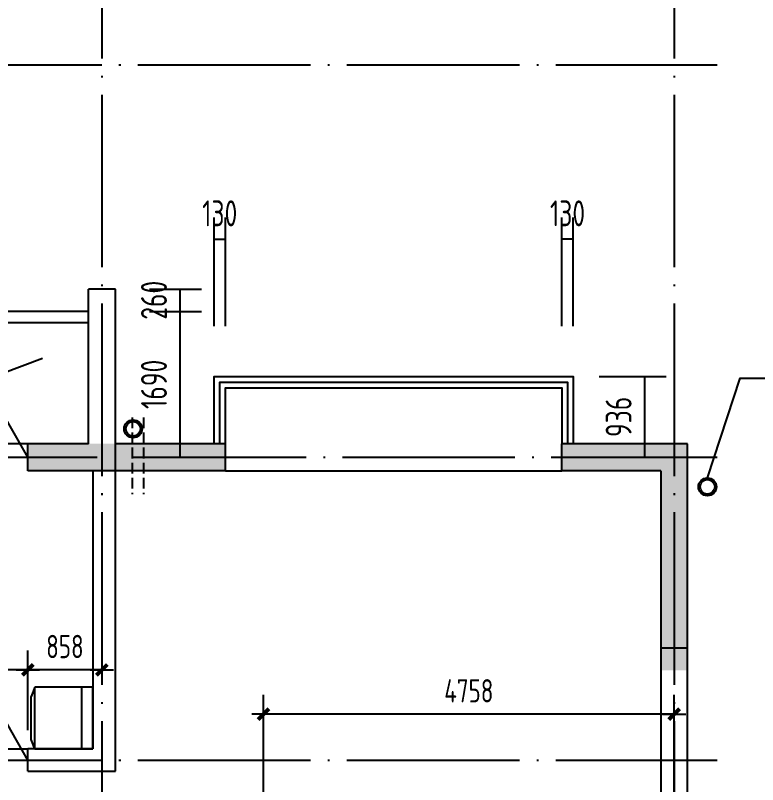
# Model space of a CAD drawing. Extents: x -726032 to 135930, y -151624 to 587044.
# Drawn here: x -323813 to -315213, y 477039 to 485956 of the extents above; entities that cross this region are included whole.
import ezdxf
from ezdxf.enums import TextEntityAlignment as Align

# ---------------------------------------------------------------- set-up
doc = ezdxf.new("R2010")
doc.units = 0
doc.header["$LTSCALE"] = 1000
doc.header["$MEASUREMENT"] = 0
doc.linetypes.add('DASH', pattern=[0.35, 0.25, -0.1])
doc.linetypes.add('DOTE', pattern=[2.42, 2, -0.2, 0.02, -0.2])
doc.layers.get('0').update_dxf_attribs({"linetype": 'CONTINUOUS'})
doc.layers.get('DEFPOINTS').update_dxf_attribs({"color": 1, "linetype": 'CONTINUOUS'})
for name, color, linetype in [('COLUMN', 170, 'CONTINUOUS'), ('DOTE', 8, 'DOTE'), ('GROUND', 45, 'CONTINUOUS'), ('JIAJU', 252, 'CONTINUOUS'), ('LVTRY', 6, 'CONTINUOUS'), ('PUB_DIM', 245, 'CONTINUOUS'), ('ROOF', 4, 'CONTINUOUS'), ('WALL', 255, 'CONTINUOUS'), ('WINDOW', 155, 'CONTINUOUS'), ('WINDOW_TEXT', 7, 'CONTINUOUS'), ('引线', 213, 'CONTINUOUS'), ('空调', 245, 'CONTINUOUS'), ('雨水管', 20, 'CONTINUOUS')]:
    doc.layers.add(name, color=color, linetype=linetype)
doc.styles.add('DIM_FONT', font='isocp.shx', dxfattribs={"width": 0.8})
doc.styles.add('SIMPLEX', font='SIMPLEX.SHX')
doc.dimstyles.new('DIMA', dxfattribs={"dimtxt": 300, "dimasz": 1, "dimexe": 250, "dimexo": 300, "dimgap": 150, "dimtad": 1, "dimdec": 0, "dimzin": 0, "dimdsep": 46, "dimtxsty": 'DIM_FONT', "dimcen": 0.09, "dimse1": 1, "dimclrt": 142, "dimadec": 0, "dimazin": 0, "dimtfac": 1, "dimtdec": 0, "dimtix": 1, "dimtmove": 2, "dimatfit": 3, "dimfxl": 1, "dimtolj": 1, "dimtzin": 0, "dimarcsym": 0})
doc.dimstyles.new('DIMB', dxfattribs={"dimtxt": 300, "dimasz": 1, "dimexe": 250, "dimexo": 300, "dimgap": 150, "dimtad": 1, "dimdec": 0, "dimzin": 0, "dimdsep": 46, "dimtxsty": 'DIM_FONT', "dimcen": 0.09, "dimse2": 1, "dimclrt": 142, "dimadec": 0, "dimazin": 0, "dimtfac": 1, "dimtdec": 0, "dimtix": 1, "dimtmove": 2, "dimatfit": 3, "dimfxl": 1, "dimtolj": 1, "dimtzin": 0, "dimarcsym": 0})
doc.dimstyles.new('DIMN', dxfattribs={"dimtxt": 300, "dimasz": 1, "dimexe": 250, "dimexo": 300, "dimgap": 150, "dimtad": 1, "dimdec": 0, "dimzin": 0, "dimdsep": 46, "dimtxsty": 'DIM_FONT', "dimcen": 0.09, "dimclrt": 142, "dimadec": 0, "dimazin": 0, "dimtfac": 1, "dimtdec": 0, "dimtix": 1, "dimtmove": 2, "dimatfit": 3, "dimfxl": 1, "dimtolj": 1, "dimtzin": 0, "dimarcsym": 0})

# ---------------------------------------------------------------- blocks, each defined once
blk = doc.blocks.new('_DBLK')
blk.add_line((-0.5, 0), (0, -0.866))
blk.add_arc((-0.5, 0), 1, 300, 0)
at = {"layer": 'WINDOW_TEXT', "style": 'SIMPLEX', "flags": 9}
blk.add_attdef('A', text='', height=1, dxfattribs=at).set_placement((0, 1.5), align=Align.MIDDLE)
blk = doc.blocks.new('_DIMX')
blk.add_line((-150, 0), (150, 0))
at = {"const_width": 50}
blk.add_lwpolyline([(-70, -70), (70, 70)], dxfattribs=at)
blk = doc.blocks.new('*D1736')
at = {"layer": 'DEFPOINTS', "color": 0, "transparency": 16777216}
for p in [(-324837.9, 478369.9), (-324837.9, 477400.4), (-323667.9, 477400.4)]:
    blk.add_point(p, dxfattribs=at)
at = {"layer": 'PUB_DIM', "color": 0, "lineweight": -2, "transparency": 16777216}
for p, q in [((-324837.9, 477670.4), (-324837.9, 478594.9)), ((-323668.8, 478369.9), (-324837, 478369.9))]:
    blk.add_line(p, q, dxfattribs=at)
at = {"layer": 'PUB_DIM', "color": 0, "lineweight": -2, "transparency": 16777216, "xscale": 0.9, "yscale": 0.9, "zscale": 0.9, "rotation": 180}
blk.add_blockref('_DIMX', (-324837.9, 478369.9), dxfattribs=at)
at = {"layer": 'PUB_DIM', "color": 0, "lineweight": -2, "transparency": 16777216, "xscale": 0.9, "yscale": 0.9, "zscale": 0.9}
blk.add_blockref('_DIMX', (-323667.9, 478369.9), dxfattribs=at)
at = {"layer": 'PUB_DIM', "color": 142, "transparency": 16777216, "insert": (-324252.9, 478639.9), "char_height": 270, "attachment_point": 5, "style": 'DIM_FONT'}
blk.add_mtext('\\A1;1170', dxfattribs=at)
blk = doc.blocks.new('*D2606')
at = {"layer": 'DEFPOINTS', "color": 0, "transparency": 16777216}
for p in [(-323667.9, 478369.9), (-323667.9, 477400.4), (-322809.9, 477400.4)]:
    blk.add_point(p, dxfattribs=at)
at = {"layer": 'PUB_DIM', "color": 0, "lineweight": -2, "transparency": 16777216}
for p, q in [((-323667.9, 477670.4), (-323667.9, 478594.9)), ((-322810.8, 478369.9), (-323667, 478369.9))]:
    blk.add_line(p, q, dxfattribs=at)
at = {"layer": 'PUB_DIM', "color": 0, "lineweight": -2, "transparency": 16777216, "xscale": 0.9, "yscale": 0.9, "zscale": 0.9, "rotation": 180}
blk.add_blockref('_DIMX', (-323667.9, 478369.9), dxfattribs=at)
at = {"layer": 'PUB_DIM', "color": 0, "lineweight": -2, "transparency": 16777216, "xscale": 0.9, "yscale": 0.9, "zscale": 0.9}
blk.add_blockref('_DIMX', (-322809.9, 478369.9), dxfattribs=at)
at = {"layer": 'PUB_DIM', "color": 142, "transparency": 16777216, "insert": (-323238.9, 478639.9), "char_height": 270, "attachment_point": 5, "style": 'DIM_FONT'}
blk.add_mtext('\\A1;858', dxfattribs=at)
blk = doc.blocks.new('A$C593B1C2D')
at = {"layer": 'JIAJU'}
for p, q in [((0, 550), (0, 32.5)), ((550, 550), (0, 550)), ((550, 32.5), (550, 550)), ((550, 450), (0, 450)), ((0, 32.5), (84.2, 0)), ((550, 32.5), (0, 32.5)), ((465.8, 0), (84.2, 0)), ((550, 32.5), (465.8, 0))]:
    blk.add_line(p, q, dxfattribs=at)
blk = doc.blocks.new('A$C52343C9C')
at = {"layer": 'JIAJU', "rotation": 2.050917305024764e-05}
blk.add_blockref('A$C593B1C2D', (0, 0), dxfattribs=at)
blk = doc.blocks.new('A$C47CE1419')
at = {"layer": 'JIAJU', "xscale": -1, "rotation": 90}
blk.add_blockref('A$C52343C9C', (550, 550), dxfattribs=at)
blk = doc.blocks.new('*D1357')
at = {"layer": 'DEFPOINTS', "color": 0, "transparency": 16777216}
for p in [(-320937.9, 477856.3), (-320937.9, 476483.7), (-316179.9, 476483.7)]:
    blk.add_point(p, dxfattribs=at)
at = {"layer": 'PUB_DIM', "color": 0, "lineweight": -2, "transparency": 16777216}
for p, q in [((-320937.9, 476753.7), (-320937.9, 478081.3)), ((-316179.9, 476753.7), (-316179.9, 478081.3)), ((-316180.8, 477856.3), (-320937, 477856.3))]:
    blk.add_line(p, q, dxfattribs=at)
at = {"layer": 'PUB_DIM', "color": 0, "lineweight": -2, "transparency": 16777216, "xscale": 0.9, "yscale": 0.9, "zscale": 0.9, "rotation": 180}
blk.add_blockref('_DIMX', (-320937.9, 477856.3), dxfattribs=at)
at = {"layer": 'PUB_DIM', "color": 0, "lineweight": -2, "transparency": 16777216, "xscale": 0.9, "yscale": 0.9, "zscale": 0.9}
blk.add_blockref('_DIMX', (-316179.9, 477856.3), dxfattribs=at)
at = {"layer": 'PUB_DIM', "color": 142, "transparency": 16777216, "insert": (-318558.9, 478126.3), "char_height": 270, "attachment_point": 5, "style": 'DIM_FONT'}
blk.add_mtext('\\A1;4758', dxfattribs=at)
blk = doc.blocks.new('*D1360')
at = {"layer": 'DEFPOINTS', "color": 0, "transparency": 16777216}
for p in [(-317349.9, 481770), (-317349.9, 480834), (-316523.4, 480834)]:
    blk.add_point(p, dxfattribs=at)
at = {"layer": 'PUB_DIM', "color": 0, "lineweight": -2, "transparency": 16777216}
for p, q in [((-317049.9, 481770), (-316273.4, 481770)), ((-316523.4, 481769), (-316523.4, 480835)), ((-317049.9, 480834), (-316273.4, 480834))]:
    blk.add_line(p, q, dxfattribs=at)
at = {"layer": 'PUB_DIM', "color": 0, "transparency": 16777216}
for points in [[(-316523.6, 481769), (-316523.3, 481769), (-316523.4, 481770)], [(-316523.6, 480835), (-316523.3, 480835), (-316523.4, 480834)]]:
    blk.add_solid(points, dxfattribs=at)
at = {"layer": 'PUB_DIM', "color": 142, "transparency": 16777216, "insert": (-316823.4, 481302), "char_height": 300, "attachment_point": 5, "rotation": 90, "style": 'DIM_FONT'}
blk.add_mtext('\\A1;936', dxfattribs=at)
blk = doc.blocks.new('*D1361')
at = {"layer": 'DEFPOINTS', "color": 0, "transparency": 16777216}
for p in [(-317479.9, 483361.3), (-317479.9, 482054.1), (-317349.9, 482054.1)]:
    blk.add_point(p, dxfattribs=at)
at = {"layer": 'PUB_DIM', "color": 0, "lineweight": -2, "transparency": 16777216}
for p, q in [((-317479.9, 482354.1), (-317479.9, 483611.3)), ((-317349.9, 482354.1), (-317349.9, 483611.3)), ((-317480.9, 483361.3), (-317481.9, 483361.3)), ((-317349.9, 483361.3), (-317479.9, 483361.3)), ((-317348.9, 483361.3), (-317347.9, 483361.3))]:
    blk.add_line(p, q, dxfattribs=at)
at = {"layer": 'PUB_DIM', "color": 0, "transparency": 16777216}
for points in [[(-317480.9, 483361.5), (-317480.9, 483361.2), (-317479.9, 483361.3)], [(-317348.9, 483361.5), (-317348.9, 483361.2), (-317349.9, 483361.3)]]:
    blk.add_solid(points, dxfattribs=at)
at = {"layer": 'PUB_DIM', "color": 142, "transparency": 16777216, "insert": (-317414.9, 483661.3), "char_height": 300, "attachment_point": 5, "style": 'DIM_FONT'}
blk.add_mtext('\\A1;130', dxfattribs=at)
blk = doc.blocks.new('*D1364')
at = {"layer": 'DEFPOINTS', "color": 0, "transparency": 16777216}
for p in [(-321379.9, 483361.3), (-321509.9, 482054.1), (-321379.9, 482054.1)]:
    blk.add_point(p, dxfattribs=at)
at = {"layer": 'PUB_DIM', "color": 0, "lineweight": -2, "transparency": 16777216}
for p, q in [((-321509.9, 482354.1), (-321509.9, 483611.3)), ((-321379.9, 482354.1), (-321379.9, 483611.3)), ((-321510.9, 483361.3), (-321511.9, 483361.3)), ((-321509.9, 483361.3), (-321379.9, 483361.3)), ((-321378.9, 483361.3), (-321377.9, 483361.3))]:
    blk.add_line(p, q, dxfattribs=at)
at = {"layer": 'PUB_DIM', "color": 0, "transparency": 16777216}
for points in [[(-321510.9, 483361.5), (-321510.9, 483361.2), (-321509.9, 483361.3)], [(-321378.9, 483361.5), (-321378.9, 483361.2), (-321379.9, 483361.3)]]:
    blk.add_solid(points, dxfattribs=at)
at = {"layer": 'PUB_DIM', "color": 142, "transparency": 16777216, "insert": (-321444.9, 483661.3), "char_height": 300, "attachment_point": 5, "style": 'DIM_FONT'}
blk.add_mtext('\\A1;130', dxfattribs=at)
blk = doc.blocks.new('*D1365')
at = {"layer": 'DEFPOINTS', "color": 0, "transparency": 16777216}
for p in [(-322559.3, 482784), (-322559.3, 482524), (-321906.9, 482524)]:
    blk.add_point(p, dxfattribs=at)
at = {"layer": 'PUB_DIM', "color": 0, "lineweight": -2, "transparency": 16777216}
for p, q in [((-322259.3, 482784), (-321656.9, 482784)), ((-321906.9, 482785), (-321906.9, 482786)), ((-321906.9, 482784), (-321906.9, 482524)), ((-322259.3, 482524), (-321656.9, 482524)), ((-321906.9, 482523), (-321906.9, 482522))]:
    blk.add_line(p, q, dxfattribs=at)
at = {"layer": 'PUB_DIM', "color": 0, "transparency": 16777216}
for points in [[(-321907.1, 482785), (-321906.8, 482785), (-321906.9, 482784)], [(-321907.1, 482523), (-321906.8, 482523), (-321906.9, 482524)]]:
    blk.add_solid(points, dxfattribs=at)
at = {"layer": 'PUB_DIM', "color": 142, "transparency": 16777216, "insert": (-322207, 482654), "char_height": 300, "attachment_point": 5, "rotation": 90, "style": 'DIM_FONT'}
blk.add_mtext('\\A1;260', dxfattribs=at)
blk = doc.blocks.new('*D3826')
at = {"layer": 'DEFPOINTS', "color": 0, "transparency": 16777216}
for p in [(-322559.3, 482524), (-322559.3, 480834), (-321906.9, 480834)]:
    blk.add_point(p, dxfattribs=at)
at = {"layer": 'PUB_DIM', "color": 0, "lineweight": -2, "transparency": 16777216}
for p, q in [((-322259.3, 482524), (-321656.9, 482524)), ((-321906.9, 482523), (-321906.9, 480835))]:
    blk.add_line(p, q, dxfattribs=at)
at = {"layer": 'PUB_DIM', "color": 0, "transparency": 16777216}
for points in [[(-321907.1, 482523), (-321906.8, 482523), (-321906.9, 482524)], [(-321907.1, 480835), (-321906.8, 480835), (-321906.9, 480834)]]:
    blk.add_solid(points, dxfattribs=at)
at = {"layer": 'PUB_DIM', "color": 142, "transparency": 16777216, "insert": (-322206.9, 481679), "char_height": 300, "attachment_point": 5, "rotation": 90, "style": 'DIM_FONT'}
blk.add_mtext('\\A1;1690', dxfattribs=at)

msp = doc.modelspace()

# ---------------------------------------------------------------- linework, layer by layer
at = {"layer": 'COLUMN'}
for points in [[(-323667.9, 480990), (-323667.9, 480678), (-321379.9, 480990), (-321379.9, 480678)], [(-317479.9, 480990), (-317479.9, 480678), (-316023.9, 480990), (-316335.9, 480678)], [(-316335.9, 480678), (-316335.9, 478364), (-316023.9, 480990), (-316023.9, 478364)]]:
    msp.add_solid(points, dxfattribs=at)
at = {"layer": 'DOTE'}
for p, q in [((-322809.9, 487455.9), (-322809.9, 459611.9)), ((-316179.9, 487455.9), (-316179.9, 459611.9)), ((-385312.2, 485384), (-315680.4, 485384)), ((-385364.2, 480834), (-315680.4, 480834)), ((-385312.2, 477324), (-315680.4, 477324))]:
    msp.add_line(p, q, dxfattribs=at)
at = {"layer": 'GROUND'}
for p, q in [((-323667.9, 480990), (-324837.9, 480990)), ((-324837.9, 477454), (-323667.9, 477454))]:
    msp.add_line(p, q, dxfattribs=at)
at = {"layer": 'ROOF'}
for p, q in [((-322965.9, 482524), (-325617.9, 482524)), ((-322965.9, 482394), (-325617.9, 482394))]:
    msp.add_line(p, q, dxfattribs=at)
at = {"layer": 'WALL'}
for p, q in [((-322653.9, 482784), (-322965.9, 482784)), ((-322965.9, 480990), (-322965.9, 482784)), ((-322653.9, 477194), (-322653.9, 482784)), ((-322965.9, 480990), (-323667.9, 480990)), ((-323667.9, 480678), (-323667.9, 480990)), ((-321379.9, 480990), (-322653.9, 480990)), ((-321379.9, 480678), (-321379.9, 480990)), ((-316023.9, 480990), (-317479.9, 480990)), ((-317479.9, 480678), (-317479.9, 480990)), ((-316023.9, 470798), (-316023.9, 480990)), ((-321379.9, 480678), (-323667.9, 480678)), ((-322913.9, 480678), (-322913.9, 477454)), ((-316335.9, 480678), (-317479.9, 480678)), ((-316335.9, 480678), (-316335.9, 475114)), ((-316335.9, 478624), (-316023.9, 478624)), ((-322913.9, 477454), (-323667.9, 477454)), ((-323667.9, 477194), (-323667.9, 477454)), ((-323667.9, 477194), (-322653.9, 477194))]:
    msp.add_line(p, q, dxfattribs=at)
at = {"layer": 'WINDOW'}
msp.add_line((-321379.9, 480678), (-317479.9, 480678), dxfattribs=at)
for points in [[(-321509.9, 480990), (-321509.9, 481770), (-317349.9, 481770), (-317349.9, 480990)], [(-321444.9, 480990), (-321444.9, 481705), (-317414.9, 481705), (-317414.9, 480990)], [(-321379.9, 480990), (-321379.9, 481640), (-317479.9, 481640), (-317479.9, 480990)]]:
    msp.add_lwpolyline(points, dxfattribs=at)
at = {"layer": '引线'}
msp.add_lwpolyline([(-315794, 480595.2), (-315416.2, 481751.2), (-312201.2, 481751.2)], dxfattribs=at)
at = {"layer": '空调', "linetype": 'DASH', "ltscale": 0.5}
for p, q in [((-322458.9, 481295.8), (-322458.9, 480406.4)), ((-322328.9, 481295.8), (-322328.9, 480406.4))]:
    msp.add_line(p, q, dxfattribs=at)
at = {"layer": '雨水管'}
msp.add_lwpolyline([(-324444.7, 481627.6), (-323499.2, 481982.7)], dxfattribs=at)
for centre, radius in [((-322449, 481163.4), 104), ((-322449, 481163.4), 84.5), ((-315794, 480491.2), 104), ((-315794, 480491.2), 84.5)]:
    msp.add_circle(centre, radius, dxfattribs=at)

# ---------------------------------------------------------------- block references
at = {"layer": 'LVTRY', "xscale": -1.299999999999272, "yscale": 1.30000000000291, "zscale": 1.3}
msp.add_blockref('A$C47CE1419', (-322913.9, 477454), dxfattribs=at)
at = {"layer": 'WINDOW', "xscale": 1170, "yscale": 1170, "zscale": 1170, "rotation": 180}
for p in [(-324252.9, 480834), (-324252.9, 477324)]:
    msp.add_blockref('_DBLK', p, dxfattribs=at)

# ---------------------------------------------------------------- dimensions: what is measured, and where the dimension line sits
at = {"layer": 'PUB_DIM'}
for base, p1, p2, picture, middle in [((-321379.9, 483361.3), (-321509.9, 482054.1), (-321379.9, 482054.1), '*D1364', (-321444.9, 483661.3)), ((-317479.9, 483361.3), (-317349.9, 482054.1), (-317479.9, 482054.1), '*D1361', (-317414.9, 483661.3))]:
    dim = msp.add_linear_dim(base=base, p1=p1, p2=p2, dimstyle='DIMN', dxfattribs=at)
    dim.commit()
    dim.dimension.update_dxf_attribs({"geometry": picture, "text_midpoint": middle})
for base, p1, p2, dimstyle, picture, middle in [((-321906.9, 482524), (-322559.3, 482784), (-322559.3, 482524), 'DIMN', '*D1365', (-322207, 482654)), ((-321906.9, 480834), (-322559.3, 482524), (-322559.3, 480834), 'DIMB', '*D3826', (-322206.9, 481679)), ((-316523.4, 480834), (-317349.9, 481770), (-317349.9, 480834), 'DIMN', '*D1360', (-316823.4, 481302))]:
    dim = msp.add_linear_dim(base=base, p1=p1, p2=p2, angle=270, dimstyle=dimstyle, dxfattribs=at)
    dim.commit()
    dim.dimension.update_dxf_attribs({"geometry": picture, "text_midpoint": middle})
for p1, p2, picture, middle in [((-323667.9, 477400.4), (-324837.9, 477400.4), '*D1736', (-324252.9, 478639.9)), ((-322809.9, 477400.4), (-323667.9, 477400.4), '*D2606', (-323238.9, 478639.9))]:
    dim = msp.add_aligned_dim(p1=p1, p2=p2, distance=-969.4, dimstyle='DIMA', override={"dimscale": 0.9, "dimblk1": '_DIMX', "dimblk2": '_DIMX', "dimsah": 1}, dxfattribs=at)
    dim.commit()
    dim.dimension.update_dxf_attribs({"geometry": picture, "text_midpoint": middle})
dim = msp.add_linear_dim(base=(-320937.9, 477856.3), p1=(-316179.9, 476483.7), p2=(-320937.9, 476483.7), dimstyle='DIMN', override={"dimscale": 0.9, "dimblk1": '_DIMX', "dimblk2": '_DIMX', "dimsah": 1}, dxfattribs=at)
dim.commit()
dim.dimension.update_dxf_attribs({"geometry": '*D1357', "text_midpoint": (-318558.9, 478126.3)})

doc.saveas('drawing.dxf')
